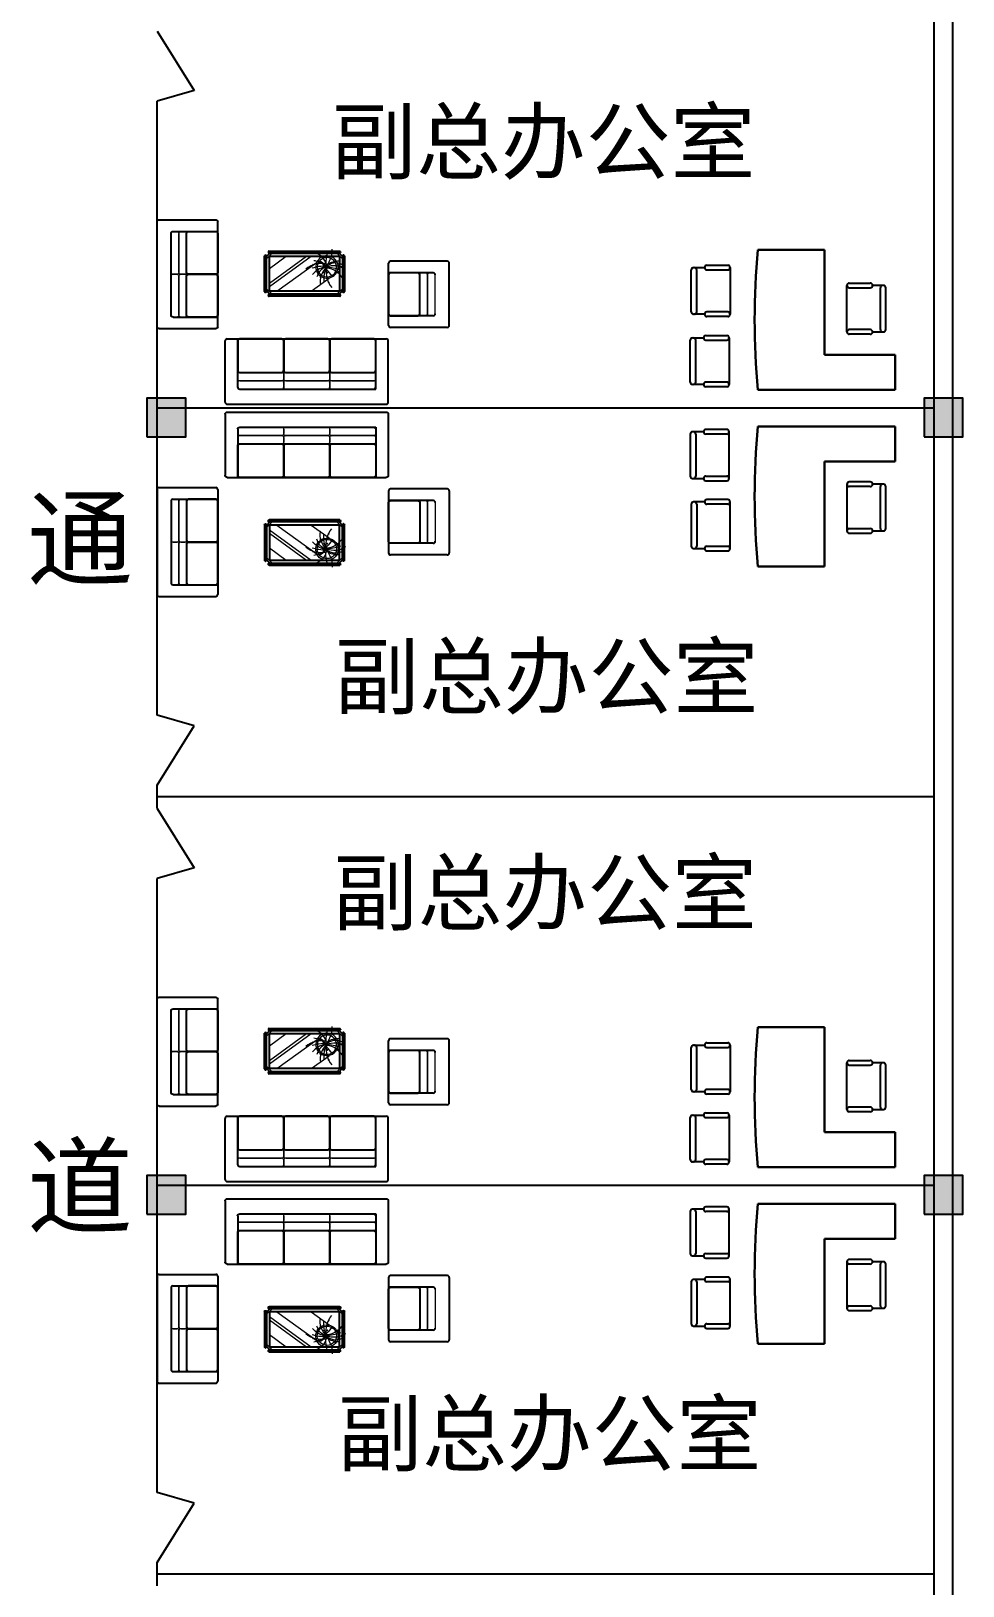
# Model space of a CAD drawing. Header units: millimetres. Extents: x 958 to 636282, y 2095 to 161571.
# Drawn here: x 131946 to 143938, y 32315 to 52315 of the extents above; entities that cross this region are included whole.
import ezdxf

# ---------------------------------------------------------------- set-up
doc = ezdxf.new("R2010")
doc.units = ezdxf.units.MM
for name, color, linetype in [('COLUMN', 9, 'Continuous'), ('PUB_HATCH', 8, 'Continuous'), ('W', 7, 'Continuous'), ('wall', 2, 'Continuous')]:
    doc.layers.add(name, color=color, linetype=linetype)
doc.styles.get("Standard").update_dxf_attribs({"font": 'arial.ttf'})

# ---------------------------------------------------------------- blocks, each defined once
blk = doc.blocks.new('_fzh')
blk.add_lwpolyline([(-0.5, -0.5), (0.5, -0.5), (0.5, 0.5), (-0.5, 0.5)], close=True)
at = {"layer": 'PUB_HATCH'}
blk.add_solid([(-0.5, -0.5), (0.5, -0.5), (-0.5, 0.5), (0.5, 0.5)], dxfattribs=at)
blk = doc.blocks.new('$plan$00000255')
for p, q in [((1023, 0), (-1023, 0)), ((-1050, -27), (-1050, -813)), ((862, -194), (-888, -194)), ((-888, -194), (-888, -840)), ((1050, -27), (1050, -813)), ((888, -221), (888, -840)), ((1023, -840), (-1023, -840))]:
    blk.add_line(p, q)
at = {"lineweight": 13}
for points in [[(-323, -194), (-862, -194, 0.414214), (-888, -221), (-888, -275, 0.414214), (-862, -302), (-323, -302, 0.414214), (-296, -275), (-296, -221, 0.414214)], [(269, -194), (-269, -194, 0.414214), (-296, -221), (-296, -275, 0.414214), (-269, -302), (269, -302, 0.414214), (296, -275), (296, -221, 0.414214)], [(862, -194), (323, -194, 0.414214), (296, -221), (296, -275, 0.414214), (323, -302), (862, -302, 0.414214), (888, -275), (888, -221, 0.414214)], [(-323, -302), (-862, -302, 0.414214), (-888, -328), (-888, -382, 0.414214), (-862, -409), (-323, -409, 0.414214), (-296, -382), (-296, -328, 0.414214)], [(269, -302), (-269, -302, 0.414214), (-296, -328), (-296, -382, 0.414214), (-269, -409), (269, -409, 0.414214), (296, -382), (296, -328, 0.414214)], [(862, -302), (323, -302, 0.414214), (296, -328), (296, -382, 0.414214), (323, -409), (862, -409, 0.414214), (888, -382), (888, -328, 0.414214)]]:
    blk.add_lwpolyline(points, format="xyb", close=True, dxfattribs=at)
for points in [[(-323, -409), (-862, -409, 0.414214), (-888, -436), (-888, -813, 0.414214), (-862, -840), (-323, -840, 0.414214), (-296, -813), (-296, -436, 0.414214)], [(269, -409), (-269, -409, 0.414214), (-296, -436), (-296, -813, 0.414214), (-269, -840), (269, -840, 0.414214), (296, -813), (296, -436, 0.414214)], [(862, -409), (323, -409, 0.414214), (296, -436), (296, -813, 0.414214), (323, -840), (862, -840, 0.414214), (888, -813), (888, -436, 0.414214)]]:
    blk.add_lwpolyline(points, format="xyb", close=True)
for centre, start, end in [((-1023, -27), 90, 180), ((-862, -221), 90, 180), ((862, -221), 0, 90), ((1023, -27), 0, 90), ((-1023, -813), 180, 270), ((1023, -813), 270, 0)]:
    blk.add_arc(centre, 26.9, start, end)
blk = doc.blocks.new('$plan$00001586')
for p, q in [((-515, -229), (-515, 229)), ((-505, 239), (-500, 239)), ((-446, 265), (-490, 221)), ((-490, -229), (-490, 229)), ((-464, 280), (-464, 275)), ((-454, 290), (454, 290)), ((-454, 265), (454, 265)), ((446, 265), (490, 221)), ((464, 280), (464, 275)), ((490, 229), (490, -229)), ((505, 239), (500, 239)), ((515, 229), (515, -229)), ((-505, -239), (-500, -239)), ((-446, -265), (-490, -221)), ((-464, -280), (-464, -275)), ((454, -265), (-454, -265)), ((454, -290), (-454, -290)), ((446, -265), (490, -221)), ((464, -280), (464, -275)), ((505, -239), (500, -239))]:
    blk.add_line(p, q)
at = {"lineweight": 13}
for p, q in [((-418, 265), (-490, 193)), ((-450, 69), (-235, 225)), ((-450, -120), (24, 225)), ((-450, -163), (84, 225)), ((265, 225), (265, 225)), ((418, 265), (490, 193)), ((-355, -225), (161, 150)), ((416, 13), (450, 38)), ((-418, -265), (-490, -193)), ((87, -225), (316, -59)), ((418, -265), (490, -193))]:
    blk.add_line(p, q, dxfattribs=at)
blk.add_lwpolyline([(-450, -225), (-450, 225), (450, 225), (450, -225)], close=True)
at = {"color": 3, "lineweight": 13, "const_width": 12}
for points in [[(105, 116, 1), (117, 116, 1)], [(171, 21, 1), (183, 21, 1)], [(206, 146, 1), (218, 146, 1)], [(234, 123, 1), (246, 123, 1)], [(245, 14, 1), (257, 14, 1)], [(259, 80, 1), (271, 80, 1)], [(270, 103, 1), (282, 103, 1)], [(275, 90, 1), (287, 90, 1)], [(278, 70, 1), (290, 70, 1)], [(286, 14, 1), (298, 14, 1)], [(289, 83, 1), (301, 83, 1)], [(391, 159, 1), (403, 159, 1)], [(399, 24, 1), (411, 24, 1)], [(468, 87, 1), (480, 87, 1)], [(201, -42, 1), (213, -42, 1)], [(305, -111, 1), (317, -111, 1)]]:
    blk.add_lwpolyline(points, format="xyb", close=True, dxfattribs=at)
for centre, start, end in [((-505, 229), 90, 180), ((-500, 229), 0, 90), ((-454, 280), 90, 180), ((-454, 275), 180, 270), ((454, 280), 0, 90), ((454, 275), 270, 0), ((500, 229), 90, 180), ((505, 229), 0, 90), ((-505, -229), 180, 270), ((-500, -229), 270, 0), ((-454, -275), 90, 180), ((-454, -280), 180, 270), ((454, -275), 0, 90), ((454, -280), 270, 0), ((500, -229), 180, 270), ((505, -229), 270, 0)]:
    blk.add_arc(centre, 10, start, end)
at = {"color": 3, "lineweight": 13}
for centre, radius, start, end in [((90, 80), 193, 6.9904, 78.0284), ((763, 122), 490, 163.8561, 179.1105), ((-413, 501), 810, 328.9873, 340.361), ((138, 290), 219, 342.9456, 6.4814), ((209, -161), 293, 78.5516, 130.9815), ((261, -405), 502, 88.3286, 108.729), ((325, -197), 291, 103.0452, 139.7766), ((91, -91), 259, 48.7581, 83.8624), ((345, -87), 190, 114.0956, 166.2953), ((157, 39), 126, 28.8901, 78.4579), ((463, -102), 260, 134.4861, 189.3762), ((595, -65), 346, 155.0888, 185.9637), ((249, -558), 642, 70.5249, 87.8244), ((605, 24), 325, 171.2496, 218.2333), ((402, -31), 169, 62.9909, 135.9102), ((386, -131), 234, 53.3231, 115.7633), ((-1032, -1160), 1790, 39.0488, 42.6799), ((429, -73), 233, 85.8741, 126.9558), ((250, -211), 287, 31.315, 82.1378)]:
    blk.add_arc(centre, radius, start, end, dxfattribs=at)
at = {"lineweight": 13}
for centre, radius, start, end in [((289, 87), 144, 356.8136, 356.1451), ((289, 83), 124, 358.4724, 357.3134)]:
    blk.add_arc(centre, radius, start, end, dxfattribs=at)
blk = doc.blocks.new('$plan$00000256')
for p, q in [((675, 0), (-675, 0)), ((-700, -25), (-700, -755)), ((525, -180), (-525, -180)), ((700, -25), (700, -755)), ((-550, -205), (-550, -780)), ((550, -205), (550, -780)), ((675, -780), (-675, -780))]:
    blk.add_line(p, q)
at = {"lineweight": 13}
for points in [[(-25, -180), (-525, -180, 0.414214), (-550, -205), (-550, -255, 0.414214), (-525, -280), (-25, -280, 0.414214), (0, -255), (0, -205, 0.414214)], [(525, -180), (25, -180, 0.414214), (0, -205), (0, -255, 0.414214), (25, -280), (525, -280, 0.414214), (550, -255), (550, -205, 0.414214)], [(-25, -280), (-525, -280, 0.414214), (-550, -305), (-550, -355, 0.414214), (-525, -380), (-25, -380, 0.414214), (0, -355), (0, -305, 0.414214)], [(525, -280), (25, -280, 0.414214), (0, -305), (0, -355, 0.414214), (25, -380), (525, -380, 0.414214), (550, -355), (550, -305, 0.414214)]]:
    blk.add_lwpolyline(points, format="xyb", close=True, dxfattribs=at)
for points in [[(-25, -380), (-525, -380, 0.414214), (-550, -405), (-550, -755, 0.414214), (-525, -780), (-25, -780, 0.414214), (0, -755), (0, -405, 0.414214)], [(525, -380), (25, -380, 0.414214), (0, -405), (0, -755, 0.414214), (25, -780), (525, -780, 0.414214), (550, -755), (550, -405, 0.414214)]]:
    blk.add_lwpolyline(points, format="xyb", close=True)
for centre, start, end in [((-675, -25), 90, 180), ((675, -25), 360, 90), ((-525, -205), 90, 180), ((525, -205), 360, 90), ((-675, -755), 180, 270), ((675, -755), 270, 360)]:
    blk.add_arc(centre, 25, start, end)
at = {"width": 0.8, "flags": 9}
for tag in ['XSIZE', 'YSIZE']:
    blk.add_attdef(tag, (0, -779), '', height=0.5, rotation=180, dxfattribs=at)

msp = doc.modelspace()

# ---------------------------------------------------------------- linework, layer by layer
for p, q in [((133567.733, 43515.357), (133567.733, 51415.215)), ((136546.966, 48528.683), (136546.966, 49328.683)), ((137121.966, 49203.683), (136546.966, 49203.683)), ((137301.966, 49353.683), (136571.966, 49353.683)), ((137326.966, 48528.683), (137326.966, 49328.683)), ((137121.966, 48653.683), (136546.966, 48653.683)), ((137301.966, 48503.683), (136571.966, 48503.683)), ((143567.733, 47465.286), (133567.733, 47465.286)), ((136546.966, 46401.889), (136546.966, 45601.889)), ((137301.966, 46426.889), (136571.966, 46426.889)), ((137326.966, 46401.889), (137326.966, 45601.889)), ((137121.966, 46276.889), (136546.966, 46276.889)), ((137121.966, 45726.889), (136546.966, 45726.889)), ((137301.966, 45576.889), (136571.966, 45576.889)), ((133567.733, 42315.215), (133567.733, 42615.357)), ((143567.733, 42465.286), (133567.733, 42465.286)), ((133567.733, 33515.357), (133567.733, 41415.215)), ((136546.966, 38528.683), (136546.966, 39328.683)), ((137121.966, 39203.683), (136546.966, 39203.683)), ((137301.966, 39353.683), (136571.966, 39353.683)), ((137326.966, 38528.683), (137326.966, 39328.683)), ((137121.966, 38653.683), (136546.966, 38653.683)), ((137301.966, 38503.683), (136571.966, 38503.683)), ((143567.733, 37465.286), (133567.733, 37465.286)), ((136546.966, 36281.889), (136546.966, 35481.889)), ((137301.966, 36306.889), (136571.966, 36306.889)), ((137326.966, 36281.889), (137326.966, 35481.889)), ((137121.966, 36156.889), (136546.966, 36156.889)), ((137121.966, 35606.889), (136546.966, 35606.889)), ((137301.966, 35456.889), (136571.966, 35456.889)), ((133567.733, 32315.215), (133567.733, 32615.357)), ((143567.733, 32465.286), (133567.733, 32465.286))]:
    msp.add_line(p, q)
for points in [[(136946.966, 48678.683), (136946.966, 49178.683, 0.414213562), (136921.966, 49203.683), (136571.966, 49203.683, 0.414213562), (136546.966, 49178.683), (136546.966, 48678.683, 0.414213562), (136571.966, 48653.683), (136921.966, 48653.683, 0.414213562)], [(136946.966, 46251.889), (136946.966, 45751.889, -0.414213562), (136921.966, 45726.889), (136571.966, 45726.889, -0.414213562), (136546.966, 45751.889), (136546.966, 46251.889, -0.414213562), (136571.966, 46276.889), (136921.966, 46276.889, -0.414213562)], [(136946.966, 38678.683), (136946.966, 39178.683, 0.414213562), (136921.966, 39203.683), (136571.966, 39203.683, 0.414213562), (136546.966, 39178.683), (136546.966, 38678.683, 0.414213562), (136571.966, 38653.683), (136921.966, 38653.683, 0.414213562)], [(136946.966, 36131.889), (136946.966, 35631.889, -0.414213562), (136921.966, 35606.889), (136571.966, 35606.889, -0.414213562), (136546.966, 35631.889), (136546.966, 36131.889, -0.414213562), (136571.966, 36156.889), (136921.966, 36156.889, -0.414213562)]]:
    msp.add_lwpolyline(points, format="xyb", close=True)
at = {"lineweight": 13}
for points in [[(137046.966, 48678.683), (137046.966, 49178.683, 0.414213562), (137021.966, 49203.683), (136971.966, 49203.683, 0.414213562), (136946.966, 49178.683), (136946.966, 48678.683, 0.414213562), (136971.966, 48653.683), (137021.966, 48653.683, 0.414213562)], [(137146.966, 48678.683), (137146.966, 49178.683, 0.414213562), (137121.966, 49203.683), (137071.966, 49203.683, 0.414213562), (137046.966, 49178.683), (137046.966, 48678.683, 0.414213562), (137071.966, 48653.683), (137121.966, 48653.683, 0.414213562)], [(137046.966, 46251.889), (137046.966, 45751.889, -0.414213562), (137021.966, 45726.889), (136971.966, 45726.889, -0.414213562), (136946.966, 45751.889), (136946.966, 46251.889, -0.414213562), (136971.966, 46276.889), (137021.966, 46276.889, -0.414213562)], [(137146.966, 46251.889), (137146.966, 45751.889, -0.414213562), (137121.966, 45726.889), (137071.966, 45726.889, -0.414213562), (137046.966, 45751.889), (137046.966, 46251.889, -0.414213562), (137071.966, 46276.889), (137121.966, 46276.889, -0.414213562)], [(137046.966, 38678.683), (137046.966, 39178.683, 0.414213562), (137021.966, 39203.683), (136971.966, 39203.683, 0.414213562), (136946.966, 39178.683), (136946.966, 38678.683, 0.414213562), (136971.966, 38653.683), (137021.966, 38653.683, 0.414213562)], [(137146.966, 38678.683), (137146.966, 39178.683, 0.414213562), (137121.966, 39203.683), (137071.966, 39203.683, 0.414213562), (137046.966, 39178.683), (137046.966, 38678.683, 0.414213562), (137071.966, 38653.683), (137121.966, 38653.683, 0.414213562)], [(137046.966, 36131.889), (137046.966, 35631.889, -0.414213562), (137021.966, 35606.889), (136971.966, 35606.889, -0.414213562), (136946.966, 35631.889), (136946.966, 36131.889, -0.414213562), (136971.966, 36156.889), (137021.966, 36156.889, -0.414213562)], [(137146.966, 36131.889), (137146.966, 35631.889, -0.414213562), (137121.966, 35606.889), (137071.966, 35606.889, -0.414213562), (137046.966, 35631.889), (137046.966, 36131.889, -0.414213562), (137071.966, 36156.889), (137121.966, 36156.889, -0.414213562)]]:
    msp.add_lwpolyline(points, format="xyb", close=True, dxfattribs=at)
for centre, start, end in [((136571.966, 49328.683), 90, 180), ((137121.966, 49178.683), 0, 90), ((137301.966, 49328.683), 0, 90), ((137121.966, 48678.683), 270, 0), ((136571.966, 48528.683), 180, 270), ((137301.966, 48528.683), 270, 0), ((136571.966, 46401.889), 90, 180), ((137301.966, 46401.889), 0, 90), ((137121.966, 46251.889), 0, 90), ((136571.966, 45601.889), 180, 270), ((137121.966, 45751.889), 270, 0), ((137301.966, 45601.889), 270, 0), ((136571.966, 39328.683), 90, 180), ((137121.966, 39178.683), 0, 90), ((137301.966, 39328.683), 0, 90), ((137121.966, 38678.683), 270, 0), ((136571.966, 38528.683), 180, 270), ((137301.966, 38528.683), 270, 0), ((136571.966, 36281.889), 90, 180), ((137301.966, 36281.889), 0, 90), ((137121.966, 36131.889), 0, 90), ((137121.966, 35631.889), 270, 0), ((136571.966, 35481.889), 180, 270), ((137301.966, 35481.889), 270, 0)]:
    msp.add_arc(centre, 25, start, end)
at = {"layer": 'W', "color": 3, "linetype": 'ByBlock', "lineweight": 25}
for p, q in [((133567.733, 52315.215), (134043.239, 51551.085)), ((140442.178, 48702.399), (140442.178, 49242.399)), ((140472.178, 49272.399), (140482.178, 49272.399)), ((140472.178, 49272.399), (140613.138, 49272.399)), ((140512.178, 48702.399), (140512.178, 49242.399)), ((140613.138, 49272.399), (140613.138, 49272.399)), ((140643.138, 49302.399), (140912.178, 49302.399)), ((140643.138, 49242.399), (140912.178, 49242.399)), ((140942.178, 49272.399), (140942.178, 48672.399)), ((140942.178, 49272.399), (140942.178, 49272.399)), ((142445.681, 48444.651), (142445.681, 49044.651)), ((142445.681, 49044.651), (142445.681, 49044.651)), ((142475.681, 49074.651), (142744.721, 49074.651)), ((142475.681, 49014.651), (142744.721, 49014.651)), ((142774.721, 49044.651), (142774.721, 49044.651)), ((142915.681, 49044.651), (142774.721, 49044.651)), ((142875.681, 48474.651), (142875.681, 49014.651)), ((142915.681, 49044.651), (142905.681, 49044.651)), ((142945.681, 48474.651), (142945.681, 49014.651)), ((140482.178, 48672.399), (140472.178, 48672.399)), ((140613.138, 48672.399), (140472.178, 48672.399)), ((140613.138, 48672.399), (140613.138, 48672.399)), ((140912.178, 48702.399), (140643.138, 48702.399)), ((140912.178, 48642.399), (140643.138, 48642.399)), ((140942.178, 48672.399), (140942.178, 48672.399)), ((142445.681, 48444.651), (142445.681, 48444.651)), ((142744.721, 48474.651), (142475.681, 48474.651)), ((142744.721, 48414.651), (142475.681, 48414.651)), ((142774.721, 48444.651), (142774.721, 48444.651)), ((142774.721, 48444.651), (142915.681, 48444.651)), ((142905.681, 48444.651), (142915.681, 48444.651)), ((140428.69, 47799.525), (140428.69, 48339.525)), ((140458.69, 48369.525), (140468.69, 48369.525)), ((140458.69, 48369.525), (140599.65, 48369.525)), ((140498.69, 47799.525), (140498.69, 48339.525)), ((140599.65, 48369.525), (140599.65, 48369.525)), ((140629.65, 48399.525), (140898.69, 48399.525)), ((140629.65, 48339.525), (140898.69, 48339.525)), ((140928.69, 48369.525), (140928.69, 47769.525)), ((140928.69, 48369.525), (140928.69, 48369.525)), ((140468.69, 47769.525), (140458.69, 47769.525)), ((140599.65, 47769.525), (140458.69, 47769.525)), ((140599.65, 47769.525), (140599.65, 47769.525)), ((140898.69, 47799.525), (140629.65, 47799.525)), ((140898.69, 47739.525), (140629.65, 47739.525)), ((140928.69, 47769.525), (140928.69, 47769.525)), ((140428.69, 47131.046), (140428.69, 46591.046)), ((140468.69, 47161.046), (140458.69, 47161.046)), ((140599.65, 47161.046), (140458.69, 47161.046)), ((140498.69, 47131.046), (140498.69, 46591.046)), ((140599.65, 47161.046), (140599.65, 47161.046)), ((140898.69, 47191.046), (140629.65, 47191.046)), ((140898.69, 47131.046), (140629.65, 47131.046)), ((140928.69, 46561.046), (140928.69, 47161.046)), ((140928.69, 47161.046), (140928.69, 47161.046)), ((140458.69, 46561.046), (140468.69, 46561.046)), ((140458.69, 46561.046), (140599.65, 46561.046)), ((140599.65, 46561.046), (140599.65, 46561.046)), ((140629.65, 46591.046), (140898.69, 46591.046)), ((140629.65, 46531.046), (140898.69, 46531.046)), ((140928.69, 46561.046), (140928.69, 46561.046)), ((142445.681, 46485.92), (142445.681, 45885.92)), ((142445.681, 46485.92), (142445.681, 46485.92)), ((142744.721, 46515.92), (142475.681, 46515.92)), ((142744.721, 46455.92), (142475.681, 46455.92)), ((142774.721, 46485.92), (142774.721, 46485.92)), ((142915.681, 46485.92), (142774.721, 46485.92)), ((142875.681, 45915.92), (142875.681, 46455.92)), ((142915.681, 46485.92), (142905.681, 46485.92)), ((142945.681, 45915.92), (142945.681, 46455.92)), ((140442.178, 46228.172), (140442.178, 45688.172)), ((140482.178, 46258.172), (140472.178, 46258.172)), ((140613.138, 46258.172), (140472.178, 46258.172)), ((140512.178, 46228.172), (140512.178, 45688.172)), ((140613.138, 46258.172), (140613.138, 46258.172)), ((140912.178, 46288.172), (140643.138, 46288.172)), ((140912.178, 46228.172), (140643.138, 46228.172)), ((140942.178, 45658.172), (140942.178, 46258.172)), ((140942.178, 46258.172), (140942.178, 46258.172)), ((142445.681, 45885.92), (142445.681, 45885.92)), ((142475.681, 45915.92), (142744.721, 45915.92)), ((142475.681, 45855.92), (142744.721, 45855.92)), ((142774.721, 45885.92), (142774.721, 45885.92)), ((142774.721, 45885.92), (142915.681, 45885.92)), ((142905.681, 45885.92), (142915.681, 45885.92)), ((140472.178, 45658.172), (140482.178, 45658.172)), ((140472.178, 45658.172), (140613.138, 45658.172)), ((140613.138, 45658.172), (140613.138, 45658.172)), ((140643.138, 45688.172), (140912.178, 45688.172)), ((140643.138, 45628.172), (140912.178, 45628.172)), ((140942.178, 45658.172), (140942.178, 45658.172)), ((133567.733, 42615.357), (134043.239, 43379.486)), ((133567.733, 42315.215), (134043.239, 41551.085)), ((140442.178, 38702.399), (140442.178, 39242.399)), ((140472.178, 39272.399), (140482.178, 39272.399)), ((140472.178, 39272.399), (140613.138, 39272.399)), ((140512.178, 38702.399), (140512.178, 39242.399)), ((140613.138, 39272.399), (140613.138, 39272.399)), ((140643.138, 39302.399), (140912.178, 39302.399)), ((140643.138, 39242.399), (140912.178, 39242.399)), ((140942.178, 39272.399), (140942.178, 38672.399)), ((140942.178, 39272.399), (140942.178, 39272.399)), ((142445.681, 38444.651), (142445.681, 39044.651)), ((142445.681, 39044.651), (142445.681, 39044.651)), ((142475.681, 39074.651), (142744.721, 39074.651)), ((142475.681, 39014.651), (142744.721, 39014.651)), ((142774.721, 39044.651), (142774.721, 39044.651)), ((142915.681, 39044.651), (142774.721, 39044.651)), ((142875.681, 38474.651), (142875.681, 39014.651)), ((142915.681, 39044.651), (142905.681, 39044.651)), ((142945.681, 38474.651), (142945.681, 39014.651)), ((140482.178, 38672.399), (140472.178, 38672.399)), ((140613.138, 38672.399), (140472.178, 38672.399)), ((140613.138, 38672.399), (140613.138, 38672.399)), ((140912.178, 38702.399), (140643.138, 38702.399)), ((140912.178, 38642.399), (140643.138, 38642.399)), ((140942.178, 38672.399), (140942.178, 38672.399)), ((142445.681, 38444.651), (142445.681, 38444.651)), ((142744.721, 38474.651), (142475.681, 38474.651)), ((142744.721, 38414.651), (142475.681, 38414.651)), ((142774.721, 38444.651), (142774.721, 38444.651)), ((142774.721, 38444.651), (142915.681, 38444.651)), ((142905.681, 38444.651), (142915.681, 38444.651)), ((140428.69, 37799.525), (140428.69, 38339.525)), ((140458.69, 38369.525), (140468.69, 38369.525)), ((140458.69, 38369.525), (140599.65, 38369.525)), ((140498.69, 37799.525), (140498.69, 38339.525)), ((140599.65, 38369.525), (140599.65, 38369.525)), ((140629.65, 38399.525), (140898.69, 38399.525)), ((140629.65, 38339.525), (140898.69, 38339.525)), ((140928.69, 38369.525), (140928.69, 37769.525)), ((140928.69, 38369.525), (140928.69, 38369.525)), ((140468.69, 37769.525), (140458.69, 37769.525)), ((140599.65, 37769.525), (140458.69, 37769.525)), ((140599.65, 37769.525), (140599.65, 37769.525)), ((140898.69, 37799.525), (140629.65, 37799.525)), ((140898.69, 37739.525), (140629.65, 37739.525)), ((140928.69, 37769.525), (140928.69, 37769.525)), ((140428.69, 37131.046), (140428.69, 36591.046)), ((140468.69, 37161.046), (140458.69, 37161.046)), ((140599.65, 37161.046), (140458.69, 37161.046)), ((140498.69, 37131.046), (140498.69, 36591.046)), ((140599.65, 37161.046), (140599.65, 37161.046)), ((140898.69, 37191.046), (140629.65, 37191.046)), ((140898.69, 37131.046), (140629.65, 37131.046)), ((140928.69, 36561.046), (140928.69, 37161.046)), ((140928.69, 37161.046), (140928.69, 37161.046)), ((140458.69, 36561.046), (140468.69, 36561.046)), ((140458.69, 36561.046), (140599.65, 36561.046)), ((140599.65, 36561.046), (140599.65, 36561.046)), ((140629.65, 36591.046), (140898.69, 36591.046)), ((140629.65, 36531.046), (140898.69, 36531.046)), ((140928.69, 36561.046), (140928.69, 36561.046)), ((142445.681, 36485.92), (142445.681, 35885.92)), ((142445.681, 36485.92), (142445.681, 36485.92)), ((142744.721, 36515.92), (142475.681, 36515.92)), ((142744.721, 36455.92), (142475.681, 36455.92)), ((142774.721, 36485.92), (142774.721, 36485.92)), ((142915.681, 36485.92), (142774.721, 36485.92)), ((142875.681, 35915.92), (142875.681, 36455.92)), ((142915.681, 36485.92), (142905.681, 36485.92)), ((142945.681, 35915.92), (142945.681, 36455.92)), ((140442.178, 36228.172), (140442.178, 35688.172)), ((140482.178, 36258.172), (140472.178, 36258.172)), ((140613.138, 36258.172), (140472.178, 36258.172)), ((140512.178, 36228.172), (140512.178, 35688.172)), ((140613.138, 36258.172), (140613.138, 36258.172)), ((140912.178, 36288.172), (140643.138, 36288.172)), ((140912.178, 36228.172), (140643.138, 36228.172)), ((140942.178, 35658.172), (140942.178, 36258.172)), ((140942.178, 36258.172), (140942.178, 36258.172)), ((142445.681, 35885.92), (142445.681, 35885.92)), ((142475.681, 35915.92), (142744.721, 35915.92)), ((142475.681, 35855.92), (142744.721, 35855.92)), ((142774.721, 35885.92), (142774.721, 35885.92)), ((142774.721, 35885.92), (142915.681, 35885.92)), ((142905.681, 35885.92), (142915.681, 35885.92)), ((140472.178, 35658.172), (140482.178, 35658.172)), ((140472.178, 35658.172), (140613.138, 35658.172)), ((140613.138, 35658.172), (140613.138, 35658.172)), ((140643.138, 35688.172), (140912.178, 35688.172)), ((140643.138, 35628.172), (140912.178, 35628.172)), ((140942.178, 35658.172), (140942.178, 35658.172)), ((133567.733, 32615.357), (134043.239, 33379.486))]:
    msp.add_line(p, q, dxfattribs=at)
at = {"layer": 'W', "color": 241, "linetype": 'ByBlock', "lineweight": 25, "true_color": 0xf26eae}
for p, q in [((134043.239, 51551.085), (133567.733, 51415.215)), ((134043.239, 43379.486), (133567.733, 43515.357)), ((134043.239, 41551.085), (133567.733, 41415.215)), ((134043.239, 33379.486), (133567.733, 33515.357))]:
    msp.add_line(p, q, dxfattribs=at)
at = {"layer": 'W', "color": 0, "linetype": 'ByBlock', "lineweight": 30}
for p, q in [((141297.733, 49500.674), (142157.733, 49500.674)), ((142157.733, 49500.674), (142157.733, 48150.674)), ((142157.733, 48150.674), (143067.733, 48150.674)), ((143067.733, 47700.674), (143067.733, 48150.674)), ((143067.733, 47700.674), (141297.733, 47700.674)), ((143067.733, 47229.897), (141297.733, 47229.897)), ((143067.733, 46779.897), (143067.733, 47229.897)), ((142157.733, 45429.897), (142157.733, 46779.897)), ((142157.733, 46779.897), (143067.733, 46779.897)), ((141297.733, 45429.897), (142157.733, 45429.897)), ((141297.733, 39500.674), (142157.733, 39500.674)), ((142157.733, 39500.674), (142157.733, 38150.674)), ((142157.733, 38150.674), (143067.733, 38150.674)), ((143067.733, 37700.674), (143067.733, 38150.674)), ((143067.733, 37700.674), (141297.733, 37700.674)), ((143067.733, 37229.897), (141297.733, 37229.897)), ((143067.733, 36779.897), (143067.733, 37229.897)), ((142157.733, 35429.897), (142157.733, 36779.897)), ((142157.733, 36779.897), (143067.733, 36779.897)), ((141297.733, 35429.897), (142157.733, 35429.897))]:
    msp.add_line(p, q, dxfattribs=at)
for centre in [(151402.733, 48600.674), (151402.733, 46329.897), (151402.733, 38600.674), (151402.733, 36329.897)]:
    msp.add_arc(centre, 10145, 174.9103912, 185.0896088, dxfattribs=at)
at = {"layer": 'W', "color": 3, "linetype": 'ByBlock', "lineweight": 25}
for centre, start, end in [((140472.178, 49242.399), 90, 180), ((140482.178, 49242.399), 0, 90), ((140643.138, 49272.399), 90, 180), ((140643.138, 49272.399), 180, 270), ((140912.178, 49272.399), 0, 90), ((140912.178, 49272.399), 270, 0), ((142475.681, 49044.651), 90, 180), ((142475.681, 49044.651), 180, 270), ((142744.721, 49044.651), 0, 90), ((142744.721, 49044.651), 270, 0), ((142905.681, 49014.651), 90, 180), ((142915.681, 49014.651), 0, 90), ((140472.178, 48702.399), 180, 270), ((140482.178, 48702.399), 270, 0), ((140643.138, 48672.399), 90, 180), ((140643.138, 48672.399), 180, 270), ((140912.178, 48672.399), 0, 90), ((140912.178, 48672.399), 270, 0), ((142475.681, 48444.651), 90, 180), ((142475.681, 48444.651), 180, 270), ((142744.721, 48444.651), 0, 90), ((142744.721, 48444.651), 270, 0), ((142905.681, 48474.651), 180, 270), ((142915.681, 48474.651), 270, 0), ((140458.69, 48339.525), 90, 180), ((140468.69, 48339.525), 0, 90), ((140629.65, 48369.525), 90, 180), ((140629.65, 48369.525), 180, 270), ((140898.69, 48369.525), 0, 90), ((140898.69, 48369.525), 270, 0), ((140458.69, 47799.525), 180, 270), ((140468.69, 47799.525), 270, 0), ((140629.65, 47769.525), 90, 180), ((140629.65, 47769.525), 180, 270), ((140898.69, 47769.525), 0, 90), ((140898.69, 47769.525), 270, 0), ((140458.69, 47131.046), 90, 180), ((140468.69, 47131.046), 0, 90), ((140629.65, 47161.046), 90, 180), ((140629.65, 47161.046), 180, 270), ((140898.69, 47161.046), 0, 90), ((140898.69, 47161.046), 270, 0), ((140458.69, 46591.046), 180, 270), ((140468.69, 46591.046), 270, 0), ((140629.65, 46561.046), 90, 180), ((140629.65, 46561.046), 180, 270), ((140898.69, 46561.046), 0, 90), ((140898.69, 46561.046), 270, 0), ((142475.681, 46485.92), 90, 180), ((142475.681, 46485.92), 180, 270), ((142744.721, 46485.92), 0, 90), ((142744.721, 46485.92), 270, 0), ((142905.681, 46455.92), 90, 180), ((142915.681, 46455.92), 0, 90), ((140472.178, 46228.172), 90, 180), ((140482.178, 46228.172), 0, 90), ((140643.138, 46258.172), 90, 180), ((140643.138, 46258.172), 180, 270), ((140912.178, 46258.172), 0, 90), ((140912.178, 46258.172), 270, 0), ((142475.681, 45885.92), 90, 180), ((142475.681, 45885.92), 180, 270), ((142744.721, 45885.92), 0, 90), ((142744.721, 45885.92), 270, 0), ((142905.681, 45915.92), 180, 270), ((142915.681, 45915.92), 270, 0), ((140472.178, 45688.172), 180, 270), ((140482.178, 45688.172), 270, 0), ((140643.138, 45658.172), 90, 180), ((140643.138, 45658.172), 180, 270), ((140912.178, 45658.172), 0, 90), ((140912.178, 45658.172), 270, 0), ((140472.178, 39242.399), 90, 180), ((140482.178, 39242.399), 0, 90), ((140643.138, 39272.399), 90, 180), ((140643.138, 39272.399), 180, 270), ((140912.178, 39272.399), 0, 90), ((140912.178, 39272.399), 270, 0), ((142475.681, 39044.651), 90, 180), ((142475.681, 39044.651), 180, 270), ((142744.721, 39044.651), 0, 90), ((142744.721, 39044.651), 270, 0), ((142905.681, 39014.651), 90, 180), ((142915.681, 39014.651), 0, 90), ((140472.178, 38702.399), 180, 270), ((140482.178, 38702.399), 270, 0), ((140643.138, 38672.399), 90, 180), ((140643.138, 38672.399), 180, 270), ((140912.178, 38672.399), 0, 90), ((140912.178, 38672.399), 270, 0), ((142475.681, 38444.651), 90, 180), ((142475.681, 38444.651), 180, 270), ((142744.721, 38444.651), 0, 90), ((142744.721, 38444.651), 270, 0), ((142905.681, 38474.651), 180, 270), ((142915.681, 38474.651), 270, 0), ((140458.69, 38339.525), 90, 180), ((140468.69, 38339.525), 0, 90), ((140629.65, 38369.525), 90, 180), ((140629.65, 38369.525), 180, 270), ((140898.69, 38369.525), 0, 90), ((140898.69, 38369.525), 270, 0), ((140458.69, 37799.525), 180, 270), ((140468.69, 37799.525), 270, 0), ((140629.65, 37769.525), 90, 180), ((140629.65, 37769.525), 180, 270), ((140898.69, 37769.525), 0, 90), ((140898.69, 37769.525), 270, 0), ((140458.69, 37131.046), 90, 180), ((140468.69, 37131.046), 0, 90), ((140629.65, 37161.046), 90, 180), ((140629.65, 37161.046), 180, 270), ((140898.69, 37161.046), 0, 90), ((140898.69, 37161.046), 270, 0), ((140458.69, 36591.046), 180, 270), ((140468.69, 36591.046), 270, 0), ((140629.65, 36561.046), 90, 180), ((140629.65, 36561.046), 180, 270), ((140898.69, 36561.046), 0, 90), ((140898.69, 36561.046), 270, 0), ((142475.681, 36485.92), 90, 180), ((142475.681, 36485.92), 180, 270), ((142744.721, 36485.92), 0, 90), ((142744.721, 36485.92), 270, 0), ((142905.681, 36455.92), 90, 180), ((142915.681, 36455.92), 0, 90), ((140472.178, 36228.172), 90, 180), ((140482.178, 36228.172), 0, 90), ((140643.138, 36258.172), 90, 180), ((140643.138, 36258.172), 180, 270), ((140912.178, 36258.172), 0, 90), ((140912.178, 36258.172), 270, 0), ((142475.681, 35885.92), 90, 180), ((142475.681, 35885.92), 180, 270), ((142744.721, 35885.92), 0, 90), ((142744.721, 35885.92), 270, 0), ((142905.681, 35915.92), 180, 270), ((142915.681, 35915.92), 270, 0), ((140472.178, 35688.172), 180, 270), ((140482.178, 35688.172), 270, 0), ((140643.138, 35658.172), 90, 180), ((140643.138, 35658.172), 180, 270), ((140912.178, 35658.172), 0, 90), ((140912.178, 35658.172), 270, 0)]:
    msp.add_arc(centre, 30, start, end, dxfattribs=at)
at = {"layer": 'wall'}
for p, q in [((143807.733, 7225.286), (143807.733, 67465.286)), ((143567.733, 7465.286), (143567.733, 57225.286))]:
    msp.add_line(p, q, dxfattribs=at)

# ---------------------------------------------------------------- block references
at = {"xscale": -1}
for name, p, rotation in [('$plan$00000256', (133567.733, 49187.529), 90), ('$plan$00001586', (135464.509, 45736.297), 180), ('$plan$00000256', (133567.733, 39187.529), 90), ('$plan$00001586', (135464.509, 35616.297), 180)]:
    msp.add_blockref(name, p, dxfattribs=dict(at, rotation=rotation))
for p in [(135464.509, 49194.274), (135464.509, 39194.274)]:
    msp.add_blockref('$plan$00001586', p)
for name, p, rotation in [('$plan$00000255', (135492.854, 47516.175), 180), ('$plan$00000256', (133567.733, 45743.043), 90), ('$plan$00000255', (135492.854, 37516.175), 180), ('$plan$00000256', (133567.733, 35623.043), 90)]:
    msp.add_blockref(name, p, dxfattribs=dict(rotation=rotation))
for p in [(135492.854, 47414.397), (135492.854, 37294.397)]:
    msp.add_blockref('$plan$00000255', p, dxfattribs=at)
at = {"layer": 'COLUMN', "xscale": 500, "yscale": 500, "zscale": 500}
for p in [(133687.733, 47345.286), (143687.733, 47345.286), (133687.733, 37345.286), (143687.733, 37345.286)]:
    msp.add_blockref('_fzh', p, dxfattribs=at)

# ---------------------------------------------------------------- texts
at = {"attachment_point": 1}
for s, width, insert, char_height in [('副总办公室', 6169.18877, (135810.39, 51293.921), 800), ('通\\P\\P\\P\\P\\P道', 2007.62171, (131892.807, 46287.869), 1000), ('副总办公室', 6169.18877, (135848.511, 44414.346), 800), ('副总办公室', 6169.18877, (135829.354, 41633.256), 800), ('副总办公室', 6169.18877, (135888.454, 34674.887), 800)]:
    msp.add_mtext_dynamic_manual_height_columns(s, width=width, gutter_width=12.5, heights=[0], dxfattribs=dict(at, insert=insert, char_height=char_height))
at = {"width": 0.8, "flags": 9}
for tag, p, s in [('YSIZE', (136548.17, 49203.683), '780'), ('XSIZE', (136548.17, 49203.683), '1400'), ('YSIZE', (136548.17, 45726.029), '780'), ('XSIZE', (136548.17, 45725.715), '1400'), ('YSIZE', (136548.17, 39203.683), '780'), ('XSIZE', (136548.17, 39203.683), '1400'), ('YSIZE', (136548.17, 35606.029), '780'), ('XSIZE', (136548.17, 35605.715), '1400')]:
    msp.add_attdef(tag, p, s, height=0.5, rotation=90, dxfattribs=at)

doc.saveas('drawing.dxf')
